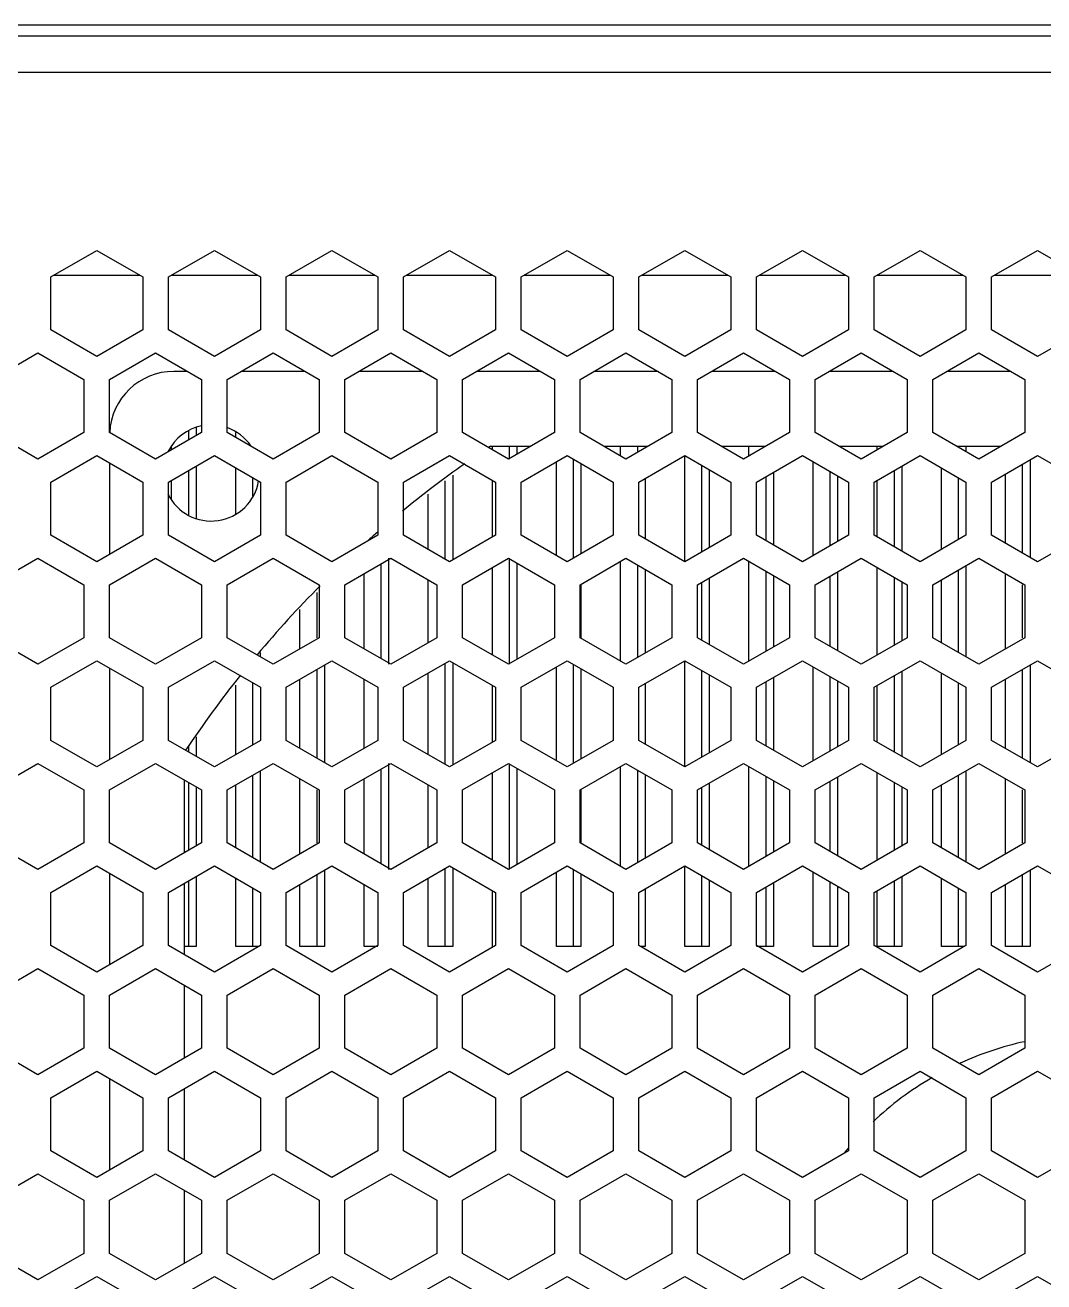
# Model space of a CAD drawing. Header units: millimetres. Extents: x 10297564 to 11610295, y -9287743 to -8409454.
# Drawn here: x 10534905 to 10535861, y -9094850 to -9093670 of the extents above; entities that cross this region are included whole.
import ezdxf

# ---------------------------------------------------------------- set-up
doc = ezdxf.new("R2010")
doc.units = ezdxf.units.MM
doc.header["$LTSCALE"] = 100
doc.layers.add('-0', color=7, linetype='Continuous')

# ---------------------------------------------------------------- blocks, each defined once
blk = doc.blocks.new('인버터 외형도')
at = {"layer": '-0', "linetype": 'Continuous'}
for p, q in [((127467.44, 40890.73), (115864.67, 40890.73)), ((115864.67, 40883.21), (127467.44, 40883.21)), ((115864.67, 40857.62), (127467.44, 40857.62)), ((124341.02, 40713.51), (124373.37, 40732.19)), ((124373.37, 40732.19), (124405.73, 40713.51)), ((124423.79, 40713.51), (124456.14, 40732.19)), ((124456.14, 40732.19), (124488.5, 40713.51)), ((124506.55, 40713.51), (124538.91, 40732.19)), ((124538.91, 40732.19), (124571.27, 40713.51)), ((124589.32, 40713.51), (124621.68, 40732.19)), ((124621.68, 40732.19), (124654.03, 40713.51)), ((124672.09, 40713.51), (124704.45, 40732.19)), ((124704.45, 40732.19), (124736.8, 40713.51)), ((124754.86, 40713.51), (124787.22, 40732.19)), ((124787.22, 40732.19), (124819.57, 40713.51)), ((124837.63, 40713.51), (124869.99, 40732.19)), ((124869.99, 40732.19), (124902.34, 40713.51)), ((124920.4, 40713.51), (124952.76, 40732.19)), ((124952.76, 40732.19), (124985.11, 40713.51)), ((125003.17, 40713.51), (125035.53, 40732.19)), ((125035.53, 40732.19), (125067.88, 40713.51)), ((124341.02, 40676.15), (124341.02, 40713.51)), ((124343, 40714.66), (124403.74, 40714.66)), ((124405.73, 40713.51), (124405.73, 40676.15)), ((124423.79, 40676.15), (124423.79, 40713.51)), ((124425.77, 40714.66), (124486.51, 40714.66)), ((124488.5, 40713.51), (124488.5, 40676.15)), ((124506.55, 40676.15), (124506.55, 40713.51)), ((124508.54, 40714.66), (124569.28, 40714.66)), ((124571.27, 40713.51), (124571.27, 40676.15)), ((124589.32, 40676.15), (124589.32, 40713.51)), ((124591.31, 40714.66), (124652.05, 40714.66)), ((124654.03, 40713.51), (124654.03, 40676.15)), ((124672.09, 40676.15), (124672.09, 40713.51)), ((124674.08, 40714.66), (124734.82, 40714.66)), ((124736.8, 40713.51), (124736.8, 40676.15)), ((124754.86, 40676.15), (124754.86, 40713.51)), ((124756.85, 40714.66), (124817.59, 40714.66)), ((124819.57, 40713.51), (124819.57, 40676.15)), ((124837.63, 40676.15), (124837.63, 40713.51)), ((124839.62, 40714.66), (124900.36, 40714.66)), ((124902.34, 40713.51), (124902.34, 40676.15)), ((124920.4, 40676.15), (124920.4, 40713.51)), ((124922.39, 40714.66), (124983.13, 40714.66)), ((124985.11, 40713.51), (124985.11, 40676.15)), ((125003.17, 40676.15), (125003.17, 40713.51)), ((125005.15, 40714.66), (125065.9, 40714.66)), ((124373.37, 40657.47), (124341.02, 40676.15)), ((124405.73, 40676.15), (124373.37, 40657.47)), ((124456.14, 40657.47), (124423.79, 40676.15)), ((124488.5, 40676.15), (124456.14, 40657.47)), ((124538.91, 40657.47), (124506.55, 40676.15)), ((124571.27, 40676.15), (124538.91, 40657.47)), ((124621.68, 40657.47), (124589.32, 40676.15)), ((124654.03, 40676.15), (124621.68, 40657.47)), ((124704.45, 40657.47), (124672.09, 40676.15)), ((124736.8, 40676.15), (124704.45, 40657.47)), ((124787.22, 40657.47), (124754.86, 40676.15)), ((124819.57, 40676.15), (124787.22, 40657.47)), ((124869.99, 40657.47), (124837.63, 40676.15)), ((124902.34, 40676.15), (124869.99, 40657.47)), ((124952.76, 40657.47), (124920.4, 40676.15)), ((124985.11, 40676.15), (124952.76, 40657.47)), ((125035.53, 40657.47), (125003.17, 40676.15)), ((125067.88, 40676.15), (125035.53, 40657.47)), ((124299.63, 40641.28), (124331.99, 40659.96)), ((124331.99, 40659.96), (124364.34, 40641.28)), ((124382.4, 40641.28), (124414.76, 40659.96)), ((124414.76, 40659.96), (124447.11, 40641.28)), ((124465.17, 40641.28), (124497.53, 40659.96)), ((124497.53, 40659.96), (124529.88, 40641.28)), ((124547.94, 40641.28), (124580.29, 40659.96)), ((124580.29, 40659.96), (124612.65, 40641.28)), ((124630.71, 40641.28), (124663.06, 40659.96)), ((124663.06, 40659.96), (124695.42, 40641.28)), ((124713.48, 40641.28), (124745.83, 40659.96)), ((124745.83, 40659.96), (124778.19, 40641.28)), ((124796.25, 40641.28), (124828.6, 40659.96)), ((124828.6, 40659.96), (124860.96, 40641.28)), ((124879.02, 40641.28), (124911.37, 40659.96)), ((124911.37, 40659.96), (124943.73, 40641.28)), ((124961.79, 40641.28), (124994.14, 40659.96)), ((124994.14, 40659.96), (125026.5, 40641.28)), ((124437.31, 40646.94), (124427.55, 40646.94)), ((124520.08, 40646.94), (124474.97, 40646.94)), ((124602.85, 40646.94), (124557.74, 40646.94)), ((124685.62, 40646.94), (124640.51, 40646.94)), ((124768.39, 40646.94), (124723.28, 40646.94)), ((124851.16, 40646.94), (124806.05, 40646.94)), ((124933.93, 40646.94), (124888.82, 40646.94)), ((125016.69, 40646.94), (124971.59, 40646.94)), ((124364.34, 40641.28), (124364.34, 40603.92)), ((124382.4, 40603.92), (124382.4, 40641.28)), ((124447.11, 40641.28), (124447.11, 40603.92)), ((124465.17, 40603.92), (124465.17, 40641.28)), ((124529.88, 40641.28), (124529.88, 40603.92)), ((124547.94, 40603.92), (124547.94, 40641.28)), ((124612.65, 40641.28), (124612.65, 40603.92)), ((124630.71, 40603.92), (124630.71, 40641.28)), ((124695.42, 40641.28), (124695.42, 40603.92)), ((124713.48, 40603.92), (124713.48, 40641.28)), ((124778.19, 40641.28), (124778.19, 40603.92)), ((124796.25, 40603.92), (124796.25, 40641.28)), ((124860.96, 40641.28), (124860.96, 40603.92)), ((124879.02, 40603.92), (124879.02, 40641.28)), ((124943.73, 40641.28), (124943.73, 40603.92)), ((124961.79, 40603.92), (124961.79, 40641.28)), ((125026.5, 40641.28), (125026.5, 40603.92)), ((124331.99, 40585.24), (124299.63, 40603.92)), ((124364.34, 40603.92), (124331.99, 40585.24)), ((124414.76, 40585.24), (124382.4, 40603.92)), ((124447.11, 40603.92), (124414.76, 40585.24)), ((124438.08, 40598.7), (124438.08, 40605.08)), ((124443.27, 40607.58), (124443.27, 40601.7)), ((124497.53, 40585.24), (124465.17, 40603.92)), ((124471.19, 40600.45), (124471.19, 40603.92)), ((124529.88, 40603.92), (124497.53, 40585.24)), ((124580.29, 40585.24), (124547.94, 40603.92)), ((124612.65, 40603.92), (124580.29, 40585.24)), ((124663.06, 40585.24), (124630.71, 40603.92)), ((124695.42, 40603.92), (124663.06, 40585.24)), ((124745.83, 40585.24), (124713.48, 40603.92)), ((124778.19, 40603.92), (124745.83, 40585.24)), ((124828.6, 40585.24), (124796.25, 40603.92)), ((124860.96, 40603.92), (124828.6, 40585.24)), ((124911.37, 40585.24), (124879.02, 40603.92)), ((124943.73, 40603.92), (124911.37, 40585.24)), ((124994.14, 40585.24), (124961.79, 40603.92)), ((125026.5, 40603.92), (124994.14, 40585.24)), ((124426.04, 40591.75), (124426.04, 40594.47)), ((124650.4, 40594.27), (124678.7, 40594.27)), ((124651.77, 40591.76), (124651.77, 40594.27)), ((124663.81, 40585.24), (124663.81, 40594.27)), ((124669.01, 40594.27), (124669.01, 40588.67)), ((124730.19, 40594.27), (124761.47, 40594.27)), ((124742.07, 40587.41), (124742.07, 40594.27)), ((124754.11, 40590.01), (124754.11, 40594.27)), ((124759.3, 40594.27), (124759.3, 40593.01)), ((124812.96, 40594.27), (124844.24, 40594.27)), ((124832.36, 40587.41), (124832.36, 40594.27)), ((124895.73, 40594.27), (124927.01, 40594.27)), ((124922.65, 40591.75), (124922.65, 40594.27)), ((124978.5, 40594.27), (125009.78, 40594.27)), ((124985.04, 40594.27), (124985.04, 40590.49)), ((124341.02, 40569.04), (124373.37, 40587.72)), ((124373.37, 40587.72), (124405.73, 40569.04)), ((124423.79, 40569.04), (124456.14, 40587.72)), ((124456.14, 40587.72), (124488.5, 40569.04)), ((124506.55, 40569.04), (124538.91, 40587.72)), ((124538.91, 40587.72), (124571.27, 40569.04)), ((124589.32, 40569.04), (124621.68, 40587.72)), ((124621.68, 40587.72), (124654.03, 40569.04)), ((124672.09, 40569.04), (124704.45, 40587.72)), ((124696.92, 40517.35), (124696.92, 40583.38)), ((124704.45, 40587.72), (124736.8, 40569.04)), ((124708.96, 40515.61), (124708.96, 40585.12)), ((124754.86, 40569.04), (124787.22, 40587.72)), ((124787.21, 40513), (124787.21, 40587.72)), ((124787.22, 40587.72), (124819.57, 40569.04)), ((124837.63, 40569.04), (124869.99, 40587.72)), ((124869.99, 40587.72), (124902.34, 40569.04)), ((124877.51, 40517.34), (124877.51, 40583.38)), ((124920.4, 40569.04), (124952.76, 40587.72)), ((124952.76, 40587.72), (124985.11, 40569.04)), ((125003.17, 40569.04), (125035.53, 40587.72)), ((125030.18, 40584.64), (125030.18, 40516.09)), ((125035.53, 40587.72), (125067.88, 40569.04)), ((124382.4, 40582.51), (124382.4, 40518.22)), ((124438.08, 40545.97), (124438.08, 40577.3)), ((124443.27, 40580.3), (124443.27, 40543.33)), ((124471.19, 40546.74), (124471.19, 40579.04)), ((124714.16, 40582.12), (124714.16, 40518.61)), ((124799.25, 40519.95), (124799.25, 40580.78)), ((124804.45, 40577.78), (124804.45, 40522.95)), ((124849.6, 40575.95), (124849.6, 40524.78)), ((124889.55, 40524.3), (124889.55, 40576.43)), ((124934.7, 40523.43), (124934.7, 40577.3)), ((124939.89, 40580.3), (124939.89, 40520.43)), ((124967.8, 40521.69), (124967.8, 40579.04)), ((125012.95, 40526.04), (125012.95, 40574.69)), ((125024.99, 40519.09), (125024.99, 40581.64)), ((124341.02, 40531.68), (124341.02, 40569.04)), ((124405.73, 40569.04), (124405.73, 40531.68)), ((124423.79, 40531.68), (124423.79, 40569.04)), ((124426.04, 40556.44), (124426.04, 40570.34)), ((124483.23, 40559.38), (124483.23, 40572.09)), ((124488.5, 40569.04), (124488.5, 40531.68)), ((124506.55, 40531.68), (124506.55, 40569.04)), ((124571.27, 40569.04), (124571.27, 40531.68)), ((124589.32, 40531.68), (124589.32, 40569.04)), ((124618.67, 40514.74), (124618.67, 40570.03)), ((124623.86, 40574), (124623.86, 40514.26)), ((124651.77, 40530.38), (124651.77, 40570.35)), ((124654.03, 40569.04), (124654.03, 40531.68)), ((124672.09, 40531.68), (124672.09, 40569.04)), ((124736.8, 40569.04), (124736.8, 40531.68)), ((124754.86, 40531.68), (124754.86, 40569.04)), ((124759.3, 40571.61), (124759.3, 40529.12)), ((124819.57, 40569.04), (124819.57, 40531.68)), ((124837.63, 40531.68), (124837.63, 40569.04)), ((124844.4, 40527.78), (124844.4, 40572.95)), ((124894.74, 40573.43), (124894.74, 40527.3)), ((124902.34, 40569.04), (124902.34, 40531.68)), ((124920.4, 40531.68), (124920.4, 40569.04)), ((124922.65, 40530.38), (124922.65, 40570.34)), ((124979.84, 40528.64), (124979.84, 40572.09)), ((124985.11, 40569.04), (124985.11, 40531.68)), ((125003.17, 40531.68), (125003.17, 40569.04)), ((124606.63, 40521.69), (124606.63, 40560.43)), ((124373.37, 40513), (124341.02, 40531.68)), ((124405.73, 40531.68), (124373.37, 40513)), ((124456.14, 40513), (124423.79, 40531.68)), ((124488.5, 40531.68), (124456.14, 40513)), ((124538.91, 40513), (124506.55, 40531.68)), ((124571.27, 40531.68), (124538.91, 40513)), ((124621.68, 40513), (124589.32, 40531.68)), ((124654.03, 40531.68), (124621.68, 40513)), ((124704.45, 40513), (124672.09, 40531.68)), ((124736.8, 40531.68), (124704.45, 40513)), ((124787.22, 40513), (124754.86, 40531.68)), ((124819.57, 40531.68), (124787.22, 40513)), ((124869.99, 40513), (124837.63, 40531.68)), ((124902.34, 40531.68), (124869.99, 40513)), ((124952.76, 40513), (124920.4, 40531.68)), ((124985.11, 40531.68), (124952.76, 40513)), ((125035.53, 40513), (125003.17, 40531.68)), ((125067.88, 40531.68), (125035.53, 40513)), ((124299.63, 40496.81), (124331.99, 40515.49)), ((124331.99, 40515.49), (124364.34, 40496.81)), ((124382.4, 40496.81), (124414.76, 40515.49)), ((124414.76, 40515.49), (124447.11, 40496.81)), ((124465.17, 40496.81), (124497.53, 40515.49)), ((124497.53, 40515.49), (124529.88, 40496.81)), ((124547.94, 40496.81), (124580.29, 40515.49)), ((124578.71, 40515.49), (124578.71, 40440.77)), ((124580.29, 40515.49), (124612.65, 40496.81)), ((124630.71, 40496.81), (124663.06, 40515.49)), ((124663.06, 40515.49), (124695.42, 40496.81)), ((124663.81, 40440.77), (124663.81, 40515.49)), ((124713.48, 40496.81), (124745.83, 40515.49)), ((124742.07, 40442.94), (124742.07, 40513.31)), ((124745.83, 40515.49), (124778.19, 40496.81)), ((124796.25, 40496.81), (124828.6, 40515.49)), ((124828.6, 40515.49), (124860.96, 40496.81)), ((124832.36, 40442.94), (124832.36, 40513.32)), ((124879.02, 40496.81), (124911.37, 40515.49)), ((124911.37, 40515.49), (124943.73, 40496.81)), ((124961.79, 40496.81), (124994.14, 40515.49)), ((124994.14, 40515.49), (125026.5, 40496.81)), ((124561.48, 40451.63), (124561.48, 40504.63)), ((124573.52, 40444.68), (124573.52, 40511.58)), ((124651.77, 40447.29), (124651.77, 40508.97)), ((124669.01, 40512.06), (124669.01, 40444.2)), ((124754.11, 40445.54), (124754.11, 40510.71)), ((124759.3, 40507.71), (124759.3, 40448.54)), ((124844.4, 40449.89), (124844.4, 40506.37)), ((124849.6, 40503.37), (124849.6, 40452.89)), ((124894.74, 40505.89), (124894.74, 40450.37)), ((124922.65, 40447.28), (124922.65, 40508.98)), ((124979.84, 40449.02), (124979.84, 40507.23)), ((124985.04, 40510.23), (124985.04, 40446.02)), ((125012.95, 40451.63), (125012.95, 40504.63)), ((124364.34, 40496.81), (124364.34, 40459.45)), ((124382.4, 40459.45), (124382.4, 40496.81)), ((124447.11, 40496.81), (124447.11, 40459.45)), ((124465.17, 40459.45), (124465.17, 40496.81)), ((124529.88, 40496.81), (124529.88, 40459.45)), ((124547.94, 40459.45), (124547.94, 40496.81)), ((124606.63, 40455.97), (124606.63, 40500.29)), ((124612.65, 40496.81), (124612.65, 40459.45)), ((124630.71, 40459.45), (124630.71, 40496.81)), ((124695.42, 40496.81), (124695.42, 40459.45)), ((124713.48, 40459.45), (124713.48, 40496.81)), ((124714.16, 40496.81), (124714.16, 40459.45)), ((124778.19, 40496.81), (124778.19, 40459.45)), ((124796.25, 40459.45), (124796.25, 40496.81)), ((124799.25, 40457.71), (124799.25, 40498.54)), ((124804.45, 40501.54), (124804.45, 40454.71)), ((124860.96, 40496.81), (124860.96, 40459.45)), ((124879.02, 40459.45), (124879.02, 40496.81)), ((124889.55, 40453.37), (124889.55, 40502.89)), ((124934.7, 40454.23), (124934.7, 40502.02)), ((124939.89, 40499.02), (124939.89, 40457.23)), ((124943.73, 40496.81), (124943.73, 40459.45)), ((124961.79, 40459.45), (124961.79, 40496.81)), ((124967.8, 40455.98), (124967.8, 40500.28)), ((125024.99, 40459.45), (125024.99, 40496.81)), ((125026.5, 40496.81), (125026.5, 40459.45)), ((124528.37, 40459.45), (124528.37, 40491.41)), ((124516.33, 40451.63), (124516.33, 40479.37)), ((124331.99, 40440.77), (124299.63, 40459.45)), ((124364.34, 40459.45), (124331.99, 40440.77)), ((124414.76, 40440.77), (124382.4, 40459.45)), ((124447.11, 40459.45), (124414.76, 40440.77)), ((124497.53, 40440.77), (124465.17, 40459.45)), ((124529.88, 40459.45), (124497.53, 40440.77)), ((124580.29, 40440.77), (124547.94, 40459.45)), ((124612.65, 40459.45), (124580.29, 40440.77)), ((124663.06, 40440.77), (124630.71, 40459.45)), ((124695.42, 40459.45), (124663.06, 40440.77)), ((124745.83, 40440.77), (124713.48, 40459.45)), ((124778.19, 40459.45), (124745.83, 40440.77)), ((124828.6, 40440.77), (124796.25, 40459.45)), ((124860.96, 40459.45), (124828.6, 40440.77)), ((124911.37, 40440.77), (124879.02, 40459.45)), ((124943.73, 40459.45), (124911.37, 40440.77)), ((124994.14, 40440.77), (124961.79, 40459.45)), ((125026.5, 40459.45), (124994.14, 40440.77)), ((124341.02, 40424.57), (124373.37, 40443.25)), ((124373.37, 40443.25), (124405.73, 40424.57)), ((124423.79, 40424.57), (124456.14, 40443.25)), ((124456.14, 40443.25), (124488.5, 40424.57)), ((124488.42, 40449.17), (124488.42, 40446.02)), ((124506.55, 40424.57), (124538.91, 40443.25)), ((124538.91, 40443.25), (124571.27, 40424.57)), ((124589.32, 40424.57), (124621.68, 40443.25)), ((124618.67, 40370.27), (124618.67, 40441.51)), ((124621.68, 40443.25), (124654.03, 40424.57)), ((124623.86, 40441.99), (124623.86, 40369.79)), ((124672.09, 40424.57), (124704.45, 40443.25)), ((124704.45, 40443.25), (124736.8, 40424.57)), ((124754.86, 40424.57), (124787.22, 40443.25)), ((124787.21, 40368.53), (124787.21, 40443.25)), ((124787.22, 40443.25), (124819.57, 40424.57)), ((124837.63, 40424.57), (124869.99, 40443.25)), ((124869.99, 40443.25), (124902.34, 40424.57)), ((124920.4, 40424.57), (124952.76, 40443.25)), ((124952.76, 40443.25), (124985.11, 40424.57)), ((125003.17, 40424.57), (125035.53, 40443.25)), ((125035.53, 40443.25), (125067.88, 40424.57)), ((124382.4, 40438.04), (124382.4, 40373.75)), ((124528.37, 40374.62), (124528.37, 40437.17)), ((124533.57, 40440.17), (124533.57, 40371.62)), ((124606.63, 40377.22), (124606.63, 40434.56)), ((124696.92, 40372.88), (124696.92, 40438.91)), ((124708.96, 40371.14), (124708.96, 40440.65)), ((124714.16, 40437.65), (124714.16, 40374.14)), ((124799.25, 40375.48), (124799.25, 40436.31)), ((124804.45, 40433.31), (124804.45, 40378.48)), ((124877.51, 40372.87), (124877.51, 40438.91)), ((124934.7, 40378.96), (124934.7, 40432.83)), ((124939.89, 40435.83), (124939.89, 40375.96)), ((124967.8, 40377.22), (124967.8, 40434.57)), ((125024.99, 40374.62), (125024.99, 40437.17)), ((125030.18, 40440.17), (125030.18, 40371.62)), ((124341.02, 40387.21), (124341.02, 40424.57)), ((124405.73, 40424.57), (124405.73, 40387.21)), ((124423.79, 40387.21), (124423.79, 40424.57)), ((124471.19, 40377.22), (124471.19, 40426.04)), ((124483.23, 40384.17), (124483.23, 40427.62)), ((124488.5, 40424.57), (124488.5, 40387.21)), ((124506.55, 40387.21), (124506.55, 40424.57)), ((124516.33, 40381.57), (124516.33, 40430.22)), ((124561.48, 40381.56), (124561.48, 40430.22)), ((124571.27, 40424.57), (124571.27, 40387.21)), ((124589.32, 40387.21), (124589.32, 40424.57)), ((124651.77, 40385.91), (124651.77, 40425.88)), ((124654.03, 40424.57), (124654.03, 40387.21)), ((124672.09, 40387.21), (124672.09, 40424.57)), ((124736.8, 40424.57), (124736.8, 40387.21)), ((124754.86, 40387.21), (124754.86, 40424.57)), ((124759.3, 40427.14), (124759.3, 40384.65)), ((124819.57, 40424.57), (124819.57, 40387.21)), ((124837.63, 40387.21), (124837.63, 40424.57)), ((124844.4, 40383.3), (124844.4, 40428.48)), ((124849.6, 40431.48), (124849.6, 40380.31)), ((124889.55, 40379.83), (124889.55, 40431.96)), ((124894.74, 40428.96), (124894.74, 40382.83)), ((124902.34, 40424.57), (124902.34, 40387.21)), ((124920.4, 40387.21), (124920.4, 40424.57)), ((124922.65, 40385.91), (124922.65, 40425.87)), ((124979.84, 40384.17), (124979.84, 40427.62)), ((124985.11, 40424.57), (124985.11, 40387.21)), ((125003.17, 40387.21), (125003.17, 40424.57)), ((125012.95, 40381.57), (125012.95, 40430.22)), ((124443.27, 40389.67), (124443.27, 40375.96)), ((124373.37, 40368.53), (124341.02, 40387.21)), ((124405.73, 40387.21), (124373.37, 40368.53)), ((124456.14, 40368.53), (124423.79, 40387.21)), ((124438.08, 40378.96), (124438.08, 40382.87)), ((124488.5, 40387.21), (124456.14, 40368.53)), ((124538.91, 40368.53), (124506.55, 40387.21)), ((124571.27, 40387.21), (124538.91, 40368.53)), ((124621.68, 40368.53), (124589.32, 40387.21)), ((124654.03, 40387.21), (124621.68, 40368.53)), ((124704.45, 40368.53), (124672.09, 40387.21)), ((124736.8, 40387.21), (124704.45, 40368.53)), ((124787.22, 40368.53), (124754.86, 40387.21)), ((124819.57, 40387.21), (124787.22, 40368.53)), ((124869.99, 40368.53), (124837.63, 40387.21)), ((124902.34, 40387.21), (124869.99, 40368.53)), ((124952.76, 40368.53), (124920.4, 40387.21)), ((124985.11, 40387.21), (124952.76, 40368.53)), ((125035.53, 40368.53), (125003.17, 40387.21)), ((125067.88, 40387.21), (125035.53, 40368.53)), ((124299.63, 40352.34), (124331.99, 40371.02)), ((124331.99, 40371.02), (124364.34, 40352.34)), ((124382.4, 40352.34), (124414.76, 40371.02)), ((124414.76, 40371.02), (124447.11, 40352.34)), ((124465.17, 40352.34), (124497.53, 40371.02)), ((124497.53, 40371.02), (124529.88, 40352.34)), ((124547.94, 40352.34), (124580.29, 40371.02)), ((124578.71, 40371.02), (124578.71, 40296.3)), ((124580.29, 40371.02), (124612.65, 40352.34)), ((124630.71, 40352.34), (124663.06, 40371.02)), ((124663.06, 40371.02), (124695.42, 40352.34)), ((124663.81, 40296.3), (124663.81, 40371.02)), ((124713.48, 40352.34), (124745.83, 40371.02)), ((124745.83, 40371.02), (124778.19, 40352.34)), ((124796.25, 40352.34), (124828.6, 40371.02)), ((124828.6, 40371.02), (124860.96, 40352.34)), ((124879.02, 40352.34), (124911.37, 40371.02)), ((124911.37, 40371.02), (124943.73, 40352.34)), ((124961.79, 40352.34), (124994.14, 40371.02)), ((124994.14, 40371.02), (125026.5, 40352.34)), ((124483.23, 40304.55), (124483.23, 40362.76)), ((124488.42, 40365.76), (124488.42, 40301.55)), ((124573.52, 40300.21), (124573.52, 40367.11)), ((124651.77, 40302.82), (124651.77, 40364.5)), ((124669.01, 40367.59), (124669.01, 40299.73)), ((124742.07, 40298.47), (124742.07, 40368.84)), ((124754.11, 40301.07), (124754.11, 40366.24)), ((124759.3, 40363.24), (124759.3, 40304.07)), ((124832.36, 40298.47), (124832.36, 40368.85)), ((124844.4, 40305.42), (124844.4, 40361.9)), ((124922.65, 40302.81), (124922.65, 40364.51)), ((124979.84, 40304.55), (124979.84, 40362.76)), ((124985.04, 40365.76), (124985.04, 40301.55)), ((124435.07, 40308.03), (124435.07, 40359.29)), ((124438.08, 40309.76), (124438.08, 40357.55)), ((124443.27, 40354.55), (124443.27, 40312.76)), ((124471.19, 40311.5), (124471.19, 40355.81)), ((124516.33, 40307.16), (124516.33, 40360.16)), ((124561.48, 40307.16), (124561.48, 40360.16)), ((124606.63, 40311.5), (124606.63, 40355.82)), ((124799.25, 40313.24), (124799.25, 40354.07)), ((124804.45, 40357.07), (124804.45, 40310.24)), ((124849.6, 40358.9), (124849.6, 40308.42)), ((124889.55, 40308.9), (124889.55, 40358.42)), ((124894.74, 40361.42), (124894.74, 40305.9)), ((124934.7, 40309.76), (124934.7, 40357.55)), ((124939.89, 40354.55), (124939.89, 40312.76)), ((124967.8, 40311.5), (124967.8, 40355.81)), ((125012.95, 40307.16), (125012.95, 40360.16)), ((124364.34, 40352.34), (124364.34, 40314.98)), ((124382.4, 40314.98), (124382.4, 40352.34)), ((124447.11, 40352.34), (124447.11, 40314.98)), ((124465.17, 40314.98), (124465.17, 40352.34)), ((124528.37, 40314.98), (124528.37, 40352.34)), ((124529.88, 40352.34), (124529.88, 40314.98)), ((124547.94, 40314.98), (124547.94, 40352.34)), ((124612.65, 40352.34), (124612.65, 40314.98)), ((124630.71, 40314.98), (124630.71, 40352.34)), ((124695.42, 40352.34), (124695.42, 40314.98)), ((124713.48, 40314.98), (124713.48, 40352.34)), ((124714.16, 40352.34), (124714.16, 40314.98)), ((124778.19, 40352.34), (124778.19, 40314.98)), ((124796.25, 40314.98), (124796.25, 40352.34)), ((124860.96, 40352.34), (124860.96, 40314.98)), ((124879.02, 40314.98), (124879.02, 40352.34)), ((124943.73, 40352.34), (124943.73, 40314.98)), ((124961.79, 40314.98), (124961.79, 40352.34)), ((125024.99, 40314.98), (125024.99, 40352.34)), ((125026.5, 40352.34), (125026.5, 40314.98)), ((124331.99, 40296.3), (124299.63, 40314.98)), ((124364.34, 40314.98), (124331.99, 40296.3)), ((124414.76, 40296.3), (124382.4, 40314.98)), ((124447.11, 40314.98), (124414.76, 40296.3)), ((124497.53, 40296.3), (124465.17, 40314.98)), ((124529.88, 40314.98), (124497.53, 40296.3)), ((124580.29, 40296.3), (124547.94, 40314.98)), ((124612.65, 40314.98), (124580.29, 40296.3)), ((124663.06, 40296.3), (124630.71, 40314.98)), ((124695.42, 40314.98), (124663.06, 40296.3)), ((124745.83, 40296.3), (124713.48, 40314.98)), ((124778.19, 40314.98), (124745.83, 40296.3)), ((124828.6, 40296.3), (124796.25, 40314.98)), ((124860.96, 40314.98), (124828.6, 40296.3)), ((124911.37, 40296.3), (124879.02, 40314.98)), ((124943.73, 40314.98), (124911.37, 40296.3)), ((124994.14, 40296.3), (124961.79, 40314.98)), ((125026.5, 40314.98), (124994.14, 40296.3)), ((124341.02, 40280.1), (124373.37, 40298.78)), ((124373.37, 40298.78), (124405.73, 40280.1)), ((124382.4, 40293.57), (124382.4, 40229.28)), ((124423.79, 40280.1), (124456.14, 40298.78)), ((124443.27, 40291.35), (124443.27, 40242.12)), ((124456.14, 40298.78), (124488.5, 40280.1)), ((124506.55, 40280.1), (124538.91, 40298.78)), ((124528.37, 40242.12), (124528.37, 40292.7)), ((124533.57, 40295.7), (124533.57, 40242.12)), ((124538.91, 40298.78), (124571.27, 40280.1)), ((124589.32, 40280.1), (124621.68, 40298.78)), ((124618.67, 40242.12), (124618.67, 40297.04)), ((124621.68, 40298.78), (124654.03, 40280.1)), ((124623.86, 40297.52), (124623.86, 40242.12)), ((124672.09, 40280.1), (124704.45, 40298.78)), ((124696.92, 40242.12), (124696.92, 40294.44)), ((124704.45, 40298.78), (124736.8, 40280.1)), ((124708.96, 40242.12), (124708.96, 40296.18)), ((124714.16, 40293.18), (124714.16, 40242.12)), ((124754.86, 40280.1), (124787.22, 40298.78)), ((124787.21, 40242.12), (124787.21, 40298.78)), ((124787.22, 40298.78), (124819.57, 40280.1)), ((124799.25, 40242.12), (124799.25, 40291.83)), ((124837.63, 40280.1), (124869.99, 40298.78)), ((124869.99, 40298.78), (124902.34, 40280.1)), ((124877.51, 40242.12), (124877.51, 40294.44)), ((124920.4, 40280.1), (124952.76, 40298.78)), ((124939.89, 40291.35), (124939.89, 40242.12)), ((124952.76, 40298.78), (124985.11, 40280.1)), ((125003.17, 40280.1), (125035.53, 40298.78)), ((125024.99, 40242.12), (125024.99, 40292.7)), ((125030.18, 40295.7), (125030.18, 40242.12)), ((125035.53, 40298.78), (125067.88, 40280.1)), ((124435.07, 40236.23), (124435.07, 40286.62)), ((124438.08, 40242.12), (124438.08, 40288.36)), ((124471.19, 40242.12), (124471.19, 40290.1)), ((124483.23, 40242.12), (124483.23, 40283.15)), ((124516.33, 40242.12), (124516.33, 40285.75)), ((124561.48, 40242.12), (124561.48, 40285.75)), ((124606.63, 40242.12), (124606.63, 40290.09)), ((124759.3, 40282.67), (124759.3, 40242.12)), ((124804.45, 40288.84), (124804.45, 40242.12)), ((124844.4, 40242.12), (124844.4, 40284.01)), ((124849.6, 40287.01), (124849.6, 40242.12)), ((124889.55, 40242.12), (124889.55, 40287.49)), ((124894.74, 40284.49), (124894.74, 40242.12)), ((124934.7, 40242.12), (124934.7, 40288.36)), ((124967.8, 40242.12), (124967.8, 40290.1)), ((124979.84, 40242.12), (124979.84, 40283.15)), ((125012.95, 40242.12), (125012.95, 40285.75)), ((124341.02, 40242.74), (124341.02, 40280.1)), ((124405.73, 40280.1), (124405.73, 40242.74)), ((124423.79, 40242.74), (124423.79, 40280.1)), ((124488.5, 40280.1), (124488.5, 40242.74)), ((124506.55, 40242.74), (124506.55, 40280.1)), ((124571.27, 40280.1), (124571.27, 40242.74)), ((124589.32, 40242.74), (124589.32, 40280.1)), ((124651.77, 40242.12), (124651.77, 40281.41)), ((124654.03, 40280.1), (124654.03, 40242.74)), ((124672.09, 40242.74), (124672.09, 40280.1)), ((124736.8, 40280.1), (124736.8, 40242.74)), ((124754.86, 40242.74), (124754.86, 40280.1)), ((124819.57, 40280.1), (124819.57, 40242.74)), ((124837.63, 40242.74), (124837.63, 40280.1)), ((124902.34, 40280.1), (124902.34, 40242.74)), ((124920.4, 40242.74), (124920.4, 40280.1)), ((124922.65, 40242.12), (124922.65, 40281.4)), ((124985.11, 40280.1), (124985.11, 40242.74)), ((125003.17, 40242.74), (125003.17, 40280.1)), ((124373.37, 40224.06), (124341.02, 40242.74)), ((124405.73, 40242.74), (124373.37, 40224.06)), ((124456.14, 40224.06), (124423.79, 40242.74)), ((124443.27, 40242.12), (124435.07, 40242.12)), ((124488.5, 40242.74), (124456.14, 40224.06)), ((124487.42, 40242.12), (124471.19, 40242.12)), ((124538.91, 40224.06), (124506.55, 40242.74)), ((124533.57, 40242.12), (124516.33, 40242.12)), ((124571.27, 40242.74), (124538.91, 40224.06)), ((124571.27, 40242.12), (124561.48, 40242.12)), ((124621.68, 40224.06), (124589.32, 40242.74)), ((124623.86, 40242.12), (124606.63, 40242.12)), ((124654.03, 40242.74), (124621.68, 40224.06)), ((124704.45, 40224.06), (124672.09, 40242.74)), ((124714.16, 40242.12), (124696.92, 40242.12)), ((124736.8, 40242.74), (124704.45, 40224.06)), ((124787.22, 40224.06), (124754.86, 40242.74)), ((124759.3, 40242.12), (124755.94, 40242.12)), ((124804.45, 40242.12), (124787.21, 40242.12)), ((124819.57, 40242.74), (124787.22, 40224.06)), ((124869.99, 40224.06), (124837.63, 40242.74)), ((124849.6, 40242.12), (124837.63, 40242.12)), ((124902.34, 40242.74), (124869.99, 40224.06)), ((124894.74, 40242.12), (124877.51, 40242.12)), ((124952.76, 40224.06), (124920.4, 40242.74)), ((124939.89, 40242.12), (124922.65, 40242.12)), ((124985.11, 40242.74), (124952.76, 40224.06)), ((124984.04, 40242.12), (124967.8, 40242.12)), ((125035.53, 40224.06), (125003.17, 40242.74)), ((125030.18, 40242.12), (125012.95, 40242.12)), ((125067.88, 40242.74), (125035.53, 40224.06)), ((124299.63, 40207.87), (124331.99, 40226.55)), ((124331.99, 40226.55), (124364.34, 40207.87)), ((124382.4, 40207.87), (124414.76, 40226.55)), ((124414.76, 40226.55), (124447.11, 40207.87)), ((124465.17, 40207.87), (124497.53, 40226.55)), ((124497.53, 40226.55), (124529.88, 40207.87)), ((124547.94, 40207.87), (124580.29, 40226.55)), ((124580.29, 40226.55), (124612.65, 40207.87)), ((124630.71, 40207.87), (124663.06, 40226.55)), ((124663.06, 40226.55), (124695.42, 40207.87)), ((124713.48, 40207.87), (124745.83, 40226.55)), ((124745.83, 40226.55), (124778.19, 40207.87)), ((124796.25, 40207.87), (124828.6, 40226.55)), ((124828.6, 40226.55), (124860.96, 40207.87)), ((124879.02, 40207.87), (124911.37, 40226.55)), ((124911.37, 40226.55), (124943.73, 40207.87)), ((124961.79, 40207.87), (124994.14, 40226.55)), ((124994.14, 40226.55), (125026.5, 40207.87)), ((124435.07, 40163.56), (124435.07, 40214.82)), ((124364.34, 40207.87), (124364.34, 40170.51)), ((124382.4, 40170.51), (124382.4, 40207.87)), ((124447.11, 40207.87), (124447.11, 40170.51)), ((124465.17, 40170.51), (124465.17, 40207.87)), ((124529.88, 40207.87), (124529.88, 40170.51)), ((124547.94, 40170.51), (124547.94, 40207.87)), ((124612.65, 40207.87), (124612.65, 40170.51)), ((124630.71, 40170.51), (124630.71, 40207.87)), ((124695.42, 40207.87), (124695.42, 40170.51)), ((124713.48, 40170.51), (124713.48, 40207.87)), ((124778.19, 40207.87), (124778.19, 40170.51)), ((124796.25, 40170.51), (124796.25, 40207.87)), ((124860.96, 40207.87), (124860.96, 40170.51)), ((124879.02, 40170.51), (124879.02, 40207.87)), ((124943.73, 40207.87), (124943.73, 40170.51)), ((124961.79, 40170.51), (124961.79, 40207.87)), ((125026.5, 40207.87), (125026.5, 40170.51)), ((124331.99, 40151.83), (124299.63, 40170.51)), ((124364.34, 40170.51), (124331.99, 40151.83)), ((124414.76, 40151.83), (124382.4, 40170.51)), ((124447.11, 40170.51), (124414.76, 40151.83)), ((124497.53, 40151.83), (124465.17, 40170.51)), ((124529.88, 40170.51), (124497.53, 40151.83)), ((124580.29, 40151.83), (124547.94, 40170.51)), ((124612.65, 40170.51), (124580.29, 40151.83)), ((124663.06, 40151.83), (124630.71, 40170.51)), ((124695.42, 40170.51), (124663.06, 40151.83)), ((124745.83, 40151.83), (124713.48, 40170.51)), ((124778.19, 40170.51), (124745.83, 40151.83)), ((124828.6, 40151.83), (124796.25, 40170.51)), ((124860.96, 40170.51), (124828.6, 40151.83)), ((124911.37, 40151.83), (124879.02, 40170.51)), ((124943.73, 40170.51), (124911.37, 40151.83)), ((124994.14, 40151.83), (124961.79, 40170.51)), ((125026.5, 40170.51), (124994.14, 40151.83)), ((124341.02, 40135.63), (124373.37, 40154.31)), ((124373.37, 40154.31), (124405.73, 40135.63)), ((124423.79, 40135.63), (124456.14, 40154.31)), ((124456.14, 40154.31), (124488.5, 40135.63)), ((124506.55, 40135.63), (124538.91, 40154.31)), ((124538.91, 40154.31), (124571.27, 40135.63)), ((124589.32, 40135.63), (124621.68, 40154.31)), ((124621.68, 40154.31), (124654.03, 40135.63)), ((124672.09, 40135.63), (124704.45, 40154.31)), ((124704.45, 40154.31), (124736.8, 40135.63)), ((124754.86, 40135.63), (124787.22, 40154.31)), ((124787.22, 40154.31), (124819.57, 40135.63)), ((124837.63, 40135.63), (124869.99, 40154.31)), ((124869.99, 40154.31), (124902.34, 40135.63)), ((124920.4, 40135.63), (124952.76, 40154.31)), ((124952.76, 40154.31), (124985.11, 40135.63)), ((125003.17, 40135.63), (125035.53, 40154.31)), ((125035.53, 40154.31), (125067.88, 40135.63)), ((124382.4, 40149.1), (124382.4, 40084.8)), ((124435.07, 40091.76), (124435.07, 40142.15)), ((124341.02, 40098.27), (124341.02, 40135.63)), ((124405.73, 40135.63), (124405.73, 40098.27)), ((124423.79, 40098.27), (124423.79, 40135.63)), ((124488.5, 40135.63), (124488.5, 40098.27)), ((124506.55, 40098.27), (124506.55, 40135.63)), ((124571.27, 40135.63), (124571.27, 40098.27)), ((124589.32, 40098.27), (124589.32, 40135.63)), ((124654.03, 40135.63), (124654.03, 40098.27)), ((124672.09, 40098.27), (124672.09, 40135.63)), ((124736.8, 40135.63), (124736.8, 40098.27)), ((124754.86, 40098.27), (124754.86, 40135.63)), ((124819.57, 40135.63), (124819.57, 40098.27)), ((124837.63, 40098.27), (124837.63, 40135.63)), ((124902.34, 40135.63), (124902.34, 40098.27)), ((124920.4, 40098.27), (124920.4, 40135.63)), ((124985.11, 40135.63), (124985.11, 40098.27)), ((125003.17, 40098.27), (125003.17, 40135.63)), ((124373.37, 40079.59), (124341.02, 40098.27)), ((124405.73, 40098.27), (124373.37, 40079.59)), ((124456.14, 40079.59), (124423.79, 40098.27)), ((124488.5, 40098.27), (124456.14, 40079.59)), ((124538.91, 40079.59), (124506.55, 40098.27)), ((124571.27, 40098.27), (124538.91, 40079.59)), ((124621.68, 40079.59), (124589.32, 40098.27)), ((124654.03, 40098.27), (124621.68, 40079.59)), ((124704.45, 40079.59), (124672.09, 40098.27)), ((124736.8, 40098.27), (124704.45, 40079.59)), ((124787.22, 40079.59), (124754.86, 40098.27)), ((124819.57, 40098.27), (124787.22, 40079.59)), ((124869.99, 40079.59), (124837.63, 40098.27)), ((124902.34, 40098.27), (124869.99, 40079.59)), ((124952.76, 40079.59), (124920.4, 40098.27)), ((124985.11, 40098.27), (124952.76, 40079.59)), ((125035.53, 40079.59), (125003.17, 40098.27)), ((125067.88, 40098.27), (125035.53, 40079.59)), ((124299.63, 40063.4), (124331.99, 40082.08)), ((124331.99, 40082.08), (124364.34, 40063.4)), ((124382.4, 40063.4), (124414.76, 40082.08)), ((124414.76, 40082.08), (124447.11, 40063.4)), ((124465.17, 40063.4), (124497.53, 40082.08)), ((124497.53, 40082.08), (124529.88, 40063.4)), ((124547.94, 40063.4), (124580.29, 40082.08)), ((124580.29, 40082.08), (124612.65, 40063.4)), ((124630.71, 40063.4), (124663.06, 40082.08)), ((124663.06, 40082.08), (124695.42, 40063.4)), ((124713.48, 40063.4), (124745.83, 40082.08)), ((124745.83, 40082.08), (124778.19, 40063.4)), ((124796.25, 40063.4), (124828.6, 40082.08)), ((124828.6, 40082.08), (124860.96, 40063.4)), ((124879.02, 40063.4), (124911.37, 40082.08)), ((124911.37, 40082.08), (124943.73, 40063.4)), ((124961.79, 40063.4), (124994.14, 40082.08)), ((124994.14, 40082.08), (125026.5, 40063.4)), ((124435.07, 40019.09), (124435.07, 40070.35)), ((124364.34, 40063.4), (124364.34, 40026.04)), ((124382.4, 40026.04), (124382.4, 40063.4)), ((124447.11, 40063.4), (124447.11, 40026.04)), ((124465.17, 40026.04), (124465.17, 40063.4)), ((124529.88, 40063.4), (124529.88, 40026.04)), ((124547.94, 40026.04), (124547.94, 40063.4)), ((124612.65, 40063.4), (124612.65, 40026.04)), ((124630.71, 40026.04), (124630.71, 40063.4)), ((124695.42, 40063.4), (124695.42, 40026.04)), ((124713.48, 40026.04), (124713.48, 40063.4)), ((124778.19, 40063.4), (124778.19, 40026.04)), ((124796.25, 40026.04), (124796.25, 40063.4)), ((124860.96, 40063.4), (124860.96, 40026.04)), ((124879.02, 40026.04), (124879.02, 40063.4)), ((124943.73, 40063.4), (124943.73, 40026.04)), ((124961.79, 40026.04), (124961.79, 40063.4)), ((125026.5, 40063.4), (125026.5, 40026.04)), ((124331.99, 40007.36), (124299.63, 40026.04)), ((124364.34, 40026.04), (124331.99, 40007.36)), ((124414.76, 40007.36), (124382.4, 40026.04)), ((124447.11, 40026.04), (124414.76, 40007.36)), ((124497.53, 40007.36), (124465.17, 40026.04)), ((124529.88, 40026.04), (124497.53, 40007.36)), ((124580.29, 40007.36), (124547.94, 40026.04)), ((124612.65, 40026.04), (124580.29, 40007.36)), ((124663.06, 40007.36), (124630.71, 40026.04)), ((124695.42, 40026.04), (124663.06, 40007.36)), ((124745.83, 40007.36), (124713.48, 40026.04)), ((124778.19, 40026.04), (124745.83, 40007.36)), ((124828.6, 40007.36), (124796.25, 40026.04)), ((124860.96, 40026.04), (124828.6, 40007.36)), ((124911.37, 40007.36), (124879.02, 40026.04)), ((124943.73, 40026.04), (124911.37, 40007.36)), ((124994.14, 40007.36), (124961.79, 40026.04)), ((125026.5, 40026.04), (124994.14, 40007.36)), ((124341.02, 39991.16), (124373.37, 40009.84)), ((124373.37, 40009.84), (124405.73, 39991.16)), ((124423.79, 39991.16), (124456.14, 40009.84)), ((124456.14, 40009.84), (124488.5, 39991.16)), ((124506.55, 39991.16), (124538.91, 40009.84)), ((124538.91, 40009.84), (124571.27, 39991.16)), ((124589.32, 39991.16), (124621.68, 40009.84)), ((124621.68, 40009.84), (124654.03, 39991.16)), ((124672.09, 39991.16), (124704.45, 40009.84)), ((124704.45, 40009.84), (124736.8, 39991.16)), ((124754.86, 39991.16), (124787.22, 40009.84)), ((124787.22, 40009.84), (124819.57, 39991.16)), ((124837.63, 39991.16), (124869.99, 40009.84)), ((124869.99, 40009.84), (124902.34, 39991.16)), ((124920.4, 39991.16), (124952.76, 40009.84)), ((124952.76, 40009.84), (124985.11, 39991.16)), ((125003.17, 39991.16), (125035.53, 40009.84)), ((125035.53, 40009.84), (125067.88, 39991.16))]:
    blk.add_line(p, q, dxfattribs=at)
for centre, radius, start, end in [((124427.55, 40601.79), 45.15, 90, 177.30607), ((124453.88, 40575.46), 33.86, 101.74053, 153.04071), ((124453.88, 40575.46), 33.86, 34.0246, 70.44936), ((125074.65, 39954.69), 767.5, 123.55731, 123.67854), ((125074.65, 39954.69), 767.5, 125.18509, 129.30432), ((124453.88, 40575.46), 33.86, 205.86904, 350.57455), ((125074.65, 39954.69), 767.5, 130.99728, 131.62615), ((125074.65, 39954.69), 767.5, 135.1402, 140.05303), ((125074.65, 39954.69), 767.5, 141.44631, 146.32718), ((125074.72, 39954.62), 225.73, 102.41412, 114.51082), ((125074.72, 39954.62), 225.73, 120.17404, 133.36397), ((125074.72, 39954.62), 225.73, 139.86523, 141.0053)]:
    blk.add_arc(centre, radius, start, end, dxfattribs=at)

msp = doc.modelspace()

# ---------------------------------------------------------------- block references
at = {"xscale": 1.333333333333333, "yscale": 1.333333333333333, "zscale": 1.333333333333333}
msp.add_blockref('인버터 외형도', (10369140.6, -9148191), dxfattribs=at)

doc.saveas('drawing.dxf')
